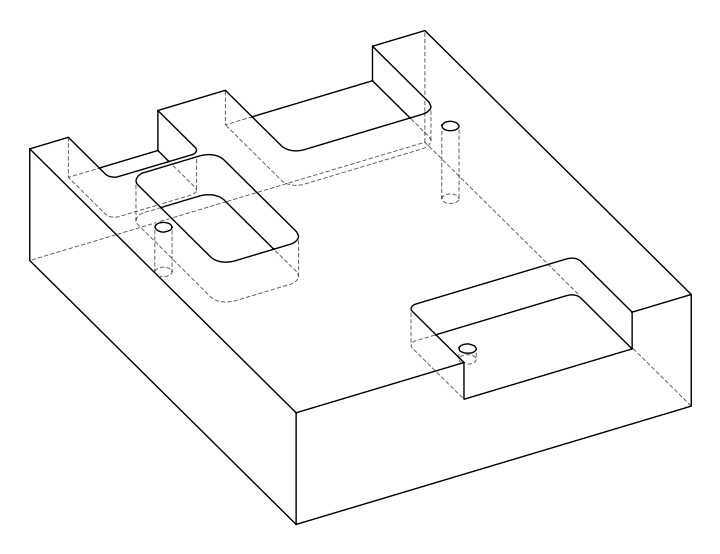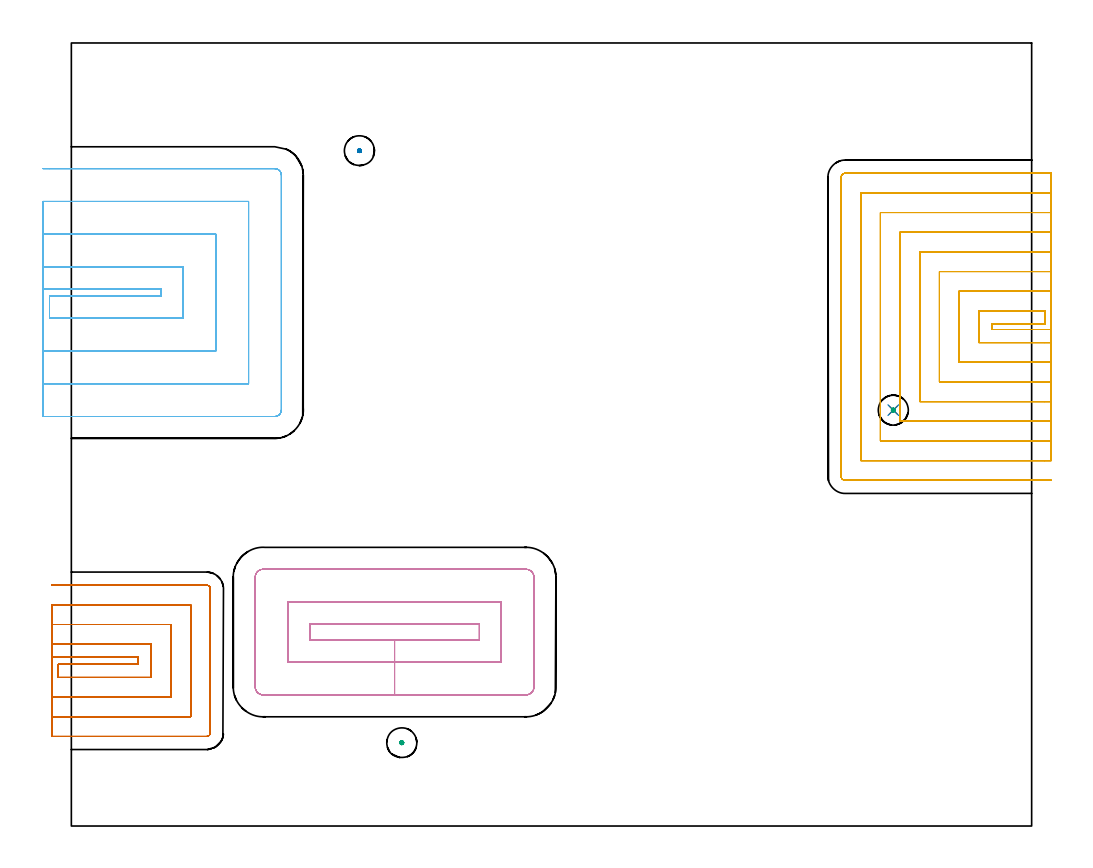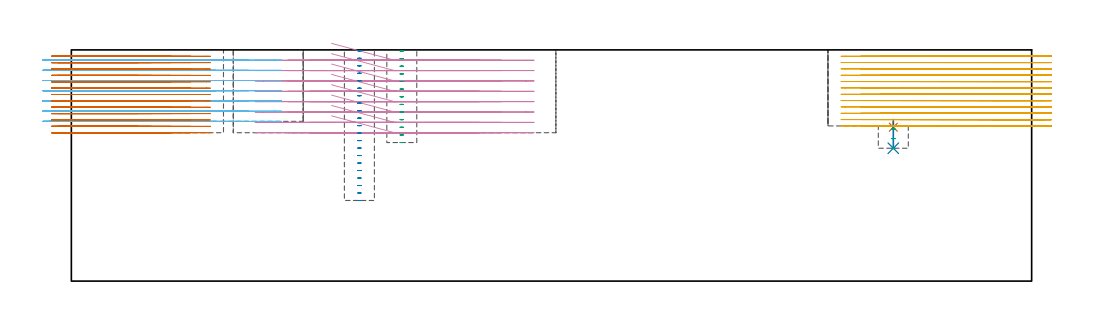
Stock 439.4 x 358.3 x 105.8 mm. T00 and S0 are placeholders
(PLAN: 9 operations, 6 tool changes, 130.9 min)
(1 SPOT_DRILL | STEP1POCKET | NXT0321_9005460120000 | 0.04 min | 3831 mm3)
(2 DRILL_BLIND_HOLE_INTO_CENTER | STEP1POCKET | NXT0301_128 | 0.06 min | 1117 mm3)
(3 MILL_ROUGH_BLIND_HOLE_CONTOUR | STEP1POCKET | UGT0201_129 | Spiral | 0.11 min | 943 mm3)
(4 MILL_RECTANGULAR_POCKET | POCKET_RECTANGULAR_STRAIGHT | UGT0201_094 | Follow Part, ap 5, ae 75% | 13.95 min | 427518 mm3)
(5 MILL_SLOT | SLOT_PARTIAL_RECTANGULAR | NXT0201_011 | Follow Part, ap 3, ae 75% | 68.32 min | 489366 mm3)
(6 MILL_SLOT_1 | SLOT_PARTIAL_RECTANGULAR_1 | UGT0201_094 | Follow Part, ap 5, ae 75% | 21.23 min | 460468 mm3)
(7 MILL_SLOT_2 | SLOT_PARTIAL_RECTANGULAR_2 | NXT0201_011 | Follow Part, ap 3, ae 75% | 26.04 min | 213244 mm3)
(8 MILL_BLIND_HOLE_FROM_SOLID_MATERIAL | STEP1POCKET_1 | NXT0201_011 | Spiral | 0.69 min | 10145 mm3)
(9 MILL_BLIND_HOLE_FROM_SOLID_MATERIAL_1 | STEP1POCKET_2 | NXT0201_011 | Spiral | 0.43 min | 6180 mm3)
(TOOL NXT0321_9005460120000 | NC Spot Drill, 142deg, 12mm, Carbide, Uncoated | D12 PA142 FL30 Z2)
(TOOL NXT0301_128 | Carbide Drill 12mm [861.1-1200-036A1-GP GC34] | D12 PA150 FL37.4 Z2)
(TOOL UGT0201_129 | Carbide End Mill 11.9 | D11.9 FL15 Z4)
(TOOL UGT0201_094 | End mill 20 mm | D20 FL38 Z4)
(TOOL NXT0201_011 | ENDMILL 12mm [2P460-1200-NA 1630] | D12 FL38 Z6)
(OP 1 SPOT_DRILL)
G17 G21 G94 G90
T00 M6
G54
G17 G0 G90 X376.1 Y190.3 S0 M3
G43 Z115.8 H0
G94 G81 G98 Z70.41 F250. R74.
G80
M5
M2
(OP 2 DRILL_BLIND_HOLE_INTO_CENTER)
G17 G21 G94 G90
T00 M6
G54
G17 G0 G90 X376.1 Y190.3 S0 M3
G43 Z115.8 H1
G94 G81 G98 Z60.8 F250. R73.
G80
M5
M2
(OP 3 MILL_ROUGH_BLIND_HOLE_CONTOUR)
G17 G21 G94 G90
T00 M6
G54
G17 G0 G90 X376.1 Y190.3 S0 M3
G43 Z115.8 H0
Z69.6
G94 G3 X376.55 Y190.75 R0.45 F250.
X376.1 Y191.2 R0.45
X375.2 Y190.3 R0.9
X376.1 Y191.2 R-0.9
X375.65 Y190.75 R0.45
X376.1 Y190.3 R0.45
G0 Z65.2
G3 X376.55 Y190.75 R0.45
X376.1 Y191.2 R0.45
X375.2 Y190.3 R0.9
X376.1 Y191.2 R-0.9
X375.65 Y190.75 R0.45
X376.1 Y190.3 R0.45
G0 Z60.8
G3 X376.55 Y190.75 R0.45
X376.1 Y191.2 R0.45
X375.2 Y190.3 R0.9
X376.1 Y191.2 R-0.9
X375.65 Y190.75 R0.45
X376.1 Y190.3 R0.45
G0 Z115.8
M5
M2
(OP 4 MILL_RECTANGULAR_POCKET)
G17 G21 G94 G90
T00 M6
G54
G17 G0 G90 X119.023 Y85. S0 M3
G43 Z115.8 H0
Z108.8
G94 G1 X147.9 Z101.062 F250.
X186.7 F500.
Y92.5
X109.1
Y85.
X147.9
Y75.
X196.7
Y102.5
X99.1
Y75.
X147.9
Y60.
X208.
G3 X211.7 Y63.7 R3.7
G1 Y113.8
G3 X208. Y117.5 R3.7
G1 X87.8
G3 X84.1 Y113.8 R3.7
G1 Y63.7
G3 X87.8 Y60. R3.7
G1 X147.9
X148.9
G0 X119.023 Y85. Z104.062
G1 X147.9 Z96.325 F250.
X186.7 F500.
Y92.5
X109.1
Y85.
X147.9
Y75.
X196.7
Y102.5
X99.1
Y75.
X147.9
Y60.
X208.
G3 X211.7 Y63.7 R3.7
G1 Y113.8
G3 X208. Y117.5 R3.7
G1 X87.8
G3 X84.1 Y113.8 R3.7
G1 Y63.7
G3 X87.8 Y60. R3.7
G1 X147.9
X148.9
G0 X119.023 Y85. Z99.325
G1 X147.9 Z91.587 F250.
X186.7 F500.
Y92.5
X109.1
Y85.
X147.9
Y75.
X196.7
Y102.5
X99.1
Y75.
X147.9
Y60.
X208.
G3 X211.7 Y63.7 R3.7
G1 Y113.8
G3 X208. Y117.5 R3.7
G1 X87.8
G3 X84.1 Y113.8 R3.7
G1 Y63.7
G3 X87.8 Y60. R3.7
G1 X147.9
X148.9
G0 X119.023 Y85. Z94.587
G1 X147.9 Z86.85 F250.
X186.7 F500.
Y92.5
X109.1
Y85.
X147.9
Y75.
X196.7
Y102.5
X99.1
Y75.
X147.9
Y60.
X208.
G3 X211.7 Y63.7 R3.7
G1 Y113.8
G3 X208. Y117.5 R3.7
G1 X87.8
G3 X84.1 Y113.8 R3.7
G1 Y63.7
G3 X87.8 Y60. R3.7
G1 X147.9
X148.9
G0 X119.023 Y85. Z89.85
G1 X147.9 Z82.112 F250.
X186.7 F500.
Y92.5
X109.1
Y85.
X147.9
Y75.
X196.7
Y102.5
X99.1
Y75.
X147.9
Y60.
X208.
G3 X211.7 Y63.7 R3.7
G1 Y113.8
G3 X208. Y117.5 R3.7
G1 X87.8
G3 X84.1 Y113.8 R3.7
G1 Y63.7
G3 X87.8 Y60. R3.7
G1 X147.9
X148.9
G0 X119.023 Y85. Z85.112
G1 X147.9 Z77.375 F250.
X186.7 F500.
Y92.5
X109.1
Y85.
X147.9
Y75.
X196.7
Y102.5
X99.1
Y75.
X147.9
Y60.
X208.
G3 X211.7 Y63.7 R3.7
G1 Y113.8
G3 X208. Y117.5 R3.7
G1 X87.8
G3 X84.1 Y113.8 R3.7
G1 Y63.7
G3 X87.8 Y60. R3.7
G1 X147.9
X148.9
G0 X119.023 Y85. Z80.375
G1 X147.9 Z72.637 F250.
X186.7 F500.
Y92.5
X109.1
Y85.
X147.9
Y75.
X196.7
Y102.5
X99.1
Y75.
X147.9
Y60.
X208.
G3 X211.7 Y63.7 R3.7
G1 Y113.8
G3 X208. Y117.5 R3.7
G1 X87.8
G3 X84.1 Y113.8 R3.7
G1 Y63.7
G3 X87.8 Y60. R3.7
G1 X147.9
X148.9
G0 X119.023 Y85. Z75.637
G1 X147.9 Z67.9 F250.
X186.7 F500.
Y92.5
X109.1
Y85.
X147.9
Y75.
X196.7
Y102.5
X99.1
Y75.
X147.9
Y60.
X208.
G3 X211.7 Y63.7 R3.7
G1 Y113.8
G3 X208. Y117.5 R3.7
G1 X87.8
G3 X84.1 Y113.8 R3.7
G1 Y63.7
G3 X87.8 Y60. R3.7
G1 X147.9
X148.9
G0 Z115.8
M5
M2
(OP 5 MILL_SLOT)
G17 G21 G94 G90
T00 M6
G54
G17 G0 G90 X448.4 Y227.2 S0 M3
G43 Z115.8 H1
Z102.9
G94 G1 X445.4 F250.
X421.2 F500.
Y229.7
X445.4
Y235.7
X415.2
Y221.2
X445.4
X448.4 F250.
Y244.7
X445.4
X406.2 F500.
Y212.2
X445.4
X448.4 F250.
Y253.7
X445.4
X397.2 F500.
Y203.2
X445.4
X448.4 F250.
Y262.7
X445.4
X388.2 F500.
Y194.2
X445.4
X448.4 F250.
Y271.7
X445.4
X379.2 F500.
Y185.2
X445.4
X448.4 F250.
Y280.7
X445.4
X370.2 F500.
Y176.2
X445.4
X448.4 F250.
Y289.7
X445.4
X361.2 F500.
Y167.2
X445.4
X448.4 F250.
Y298.7
X445.4
X354.1 F500.
G3 X352.2 Y296.8 R1.9
G1 Y160.1
G3 X354.1 Y158.2 R1.9
G1 X445.4
X448.4 F250.
G0 Y227.2 Z100.
G1 X445.4
X421.2 F500.
Y229.7
X445.4
Y235.7
X415.2
Y221.2
X445.4
X448.4 F250.
Y244.7
X445.4
X406.2 F500.
Y212.2
X445.4
X448.4 F250.
Y253.7
X445.4
X397.2 F500.
Y203.2
X445.4
X448.4 F250.
Y262.7
X445.4
X388.2 F500.
Y194.2
X445.4
X448.4 F250.
Y271.7
X445.4
X379.2 F500.
Y185.2
X445.4
X448.4 F250.
Y280.7
X445.4
X370.2 F500.
Y176.2
X445.4
X448.4 F250.
Y289.7
X445.4
X361.2 F500.
Y167.2
X445.4
X448.4 F250.
Y298.7
X445.4
X354.1 F500.
G3 X352.2 Y296.8 R1.9
G1 Y160.1
G3 X354.1 Y158.2 R1.9
G1 X445.4
X448.4 F250.
G0 Y227.2 Z97.1
G1 X445.4
X421.2 F500.
Y229.7
X445.4
Y235.7
X415.2
Y221.2
X445.4
X448.4 F250.
Y244.7
X445.4
X406.2 F500.
Y212.2
X445.4
X448.4 F250.
Y253.7
X445.4
X397.2 F500.
Y203.2
X445.4
X448.4 F250.
Y262.7
X445.4
X388.2 F500.
Y194.2
X445.4
X448.4 F250.
Y271.7
X445.4
X379.2 F500.
Y185.2
X445.4
X448.4 F250.
Y280.7
X445.4
X370.2 F500.
Y176.2
X445.4
X448.4 F250.
Y289.7
X445.4
X361.2 F500.
Y167.2
X445.4
X448.4 F250.
Y298.7
X445.4
X354.1 F500.
G3 X352.2 Y296.8 R1.9
G1 Y160.1
G3 X354.1 Y158.2 R1.9
G1 X445.4
X448.4 F250.
G0 Y227.2 Z94.2
G1 X445.4
X421.2 F500.
Y229.7
X445.4
Y235.7
X415.2
Y221.2
X445.4
X448.4 F250.
Y244.7
X445.4
X406.2 F500.
Y212.2
X445.4
X448.4 F250.
Y253.7
X445.4
X397.2 F500.
Y203.2
X445.4
X448.4 F250.
Y262.7
X445.4
X388.2 F500.
Y194.2
X445.4
X448.4 F250.
Y271.7
X445.4
X379.2 F500.
Y185.2
X445.4
X448.4 F250.
Y280.7
X445.4
X370.2 F500.
Y176.2
X445.4
X448.4 F250.
Y289.7
X445.4
X361.2 F500.
Y167.2
X445.4
X448.4 F250.
Y298.7
X445.4
X354.1 F500.
G3 X352.2 Y296.8 R1.9
G1 Y160.1
G3 X354.1 Y158.2 R1.9
G1 X445.4
X448.4 F250.
G0 Y227.2 Z91.3
G1 X445.4
X421.2 F500.
Y229.7
X445.4
Y235.7
X415.2
Y221.2
X445.4
X448.4 F250.
Y244.7
X445.4
X406.2 F500.
Y212.2
X445.4
X448.4 F250.
Y253.7
X445.4
X397.2 F500.
Y203.2
X445.4
X448.4 F250.
Y262.7
X445.4
X388.2 F500.
Y194.2
X445.4
X448.4 F250.
Y271.7
X445.4
X379.2 F500.
Y185.2
X445.4
X448.4 F250.
Y280.7
X445.4
X370.2 F500.
Y176.2
X445.4
X448.4 F250.
Y289.7
X445.4
X361.2 F500.
Y167.2
X445.4
X448.4 F250.
Y298.7
X445.4
X354.1 F500.
G3 X352.2 Y296.8 R1.9
G1 Y160.1
G3 X354.1 Y158.2 R1.9
G1 X445.4
X448.4 F250.
G0 Y227.2 Z88.4
G1 X445.4
X421.2 F500.
Y229.7
X445.4
Y235.7
X415.2
Y221.2
X445.4
X448.4 F250.
Y244.7
X445.4
X406.2 F500.
Y212.2
X445.4
X448.4 F250.
Y253.7
X445.4
X397.2 F500.
Y203.2
X445.4
X448.4 F250.
Y262.7
X445.4
X388.2 F500.
Y194.2
X445.4
X448.4 F250.
Y271.7
X445.4
X379.2 F500.
Y185.2
X445.4
X448.4 F250.
Y280.7
X445.4
X370.2 F500.
Y176.2
X445.4
X448.4 F250.
Y289.7
X445.4
X361.2 F500.
Y167.2
X445.4
X448.4 F250.
Y298.7
X445.4
X354.1 F500.
G3 X352.2 Y296.8 R1.9
G1 Y160.1
G3 X354.1 Y158.2 R1.9
G1 X445.4
X448.4 F250.
G0 Y227.2 Z85.5
G1 X445.4
X421.2 F500.
Y229.7
X445.4
Y235.7
X415.2
Y221.2
X445.4
X448.4 F250.
Y244.7
X445.4
X406.2 F500.
Y212.2
X445.4
X448.4 F250.
Y253.7
X445.4
X397.2 F500.
Y203.2
X445.4
X448.4 F250.
Y262.7
X445.4
X388.2 F500.
Y194.2
X445.4
X448.4 F250.
Y271.7
X445.4
X379.2 F500.
Y185.2
X445.4
X448.4 F250.
Y280.7
X445.4
X370.2 F500.
Y176.2
X445.4
X448.4 F250.
Y289.7
X445.4
X361.2 F500.
Y167.2
X445.4
X448.4 F250.
Y298.7
X445.4
X354.1 F500.
G3 X352.2 Y296.8 R1.9
G1 Y160.1
G3 X354.1 Y158.2 R1.9
G1 X445.4
X448.4 F250.
G0 Y227.2 Z82.6
G1 X445.4
X421.2 F500.
Y229.7
X445.4
Y235.7
X415.2
Y221.2
X445.4
X448.4 F250.
Y244.7
X445.4
X406.2 F500.
Y212.2
X445.4
X448.4 F250.
Y253.7
X445.4
X397.2 F500.
Y203.2
X445.4
X448.4 F250.
Y262.7
X445.4
X388.2 F500.
Y194.2
X445.4
X448.4 F250.
Y271.7
X445.4
X379.2 F500.
Y185.2
X445.4
X448.4 F250.
Y280.7
X445.4
X370.2 F500.
Y176.2
X445.4
X448.4 F250.
Y289.7
X445.4
X361.2 F500.
Y167.2
X445.4
X448.4 F250.
Y298.7
X445.4
X354.1 F500.
G3 X352.2 Y296.8 R1.9
G1 Y160.1
G3 X354.1 Y158.2 R1.9
G1 X445.4
X448.4 F250.
G0 Y227.2 Z79.7
G1 X445.4
X421.2 F500.
Y229.7
X445.4
Y235.7
X415.2
Y221.2
X445.4
X448.4 F250.
Y244.7
X445.4
X406.2 F500.
Y212.2
X445.4
X448.4 F250.
Y253.7
X445.4
X397.2 F500.
Y203.2
X445.4
X448.4 F250.
Y262.7
X445.4
X388.2 F500.
Y194.2
X445.4
X448.4 F250.
Y271.7
X445.4
X379.2 F500.
Y185.2
X445.4
X448.4 F250.
Y280.7
X445.4
X370.2 F500.
Y176.2
X445.4
X448.4 F250.
Y289.7
X445.4
X361.2 F500.
Y167.2
X445.4
X448.4 F250.
Y298.7
X445.4
X354.1 F500.
G3 X352.2 Y296.8 R1.9
G1 Y160.1
G3 X354.1 Y158.2 R1.9
G1 X445.4
X448.4 F250.
G0 Y227.2 Z76.8
G1 X445.4
X421.2 F500.
Y229.7
X445.4
Y235.7
X415.2
Y221.2
X445.4
X448.4 F250.
Y244.7
X445.4
X406.2 F500.
Y212.2
X445.4
X448.4 F250.
Y253.7
X445.4
X397.2 F500.
Y203.2
X445.4
X448.4 F250.
Y262.7
X445.4
X388.2 F500.
Y194.2
X445.4
X448.4 F250.
Y271.7
X445.4
X379.2 F500.
Y185.2
X445.4
X448.4 F250.
Y280.7
X445.4
X370.2 F500.
Y176.2
X445.4
X448.4 F250.
Y289.7
X445.4
X361.2 F500.
Y167.2
X445.4
X448.4 F250.
Y298.7
X445.4
X354.1 F500.
G3 X352.2 Y296.8 R1.9
G1 Y160.1
G3 X354.1 Y158.2 R1.9
G1 X445.4
X448.4 F250.
G0 Y227.2 Z73.9
G1 X445.4
X421.2 F500.
Y229.7
X445.4
Y235.7
X415.2
Y221.2
X445.4
X448.4 F250.
Y244.7
X445.4
X406.2 F500.
Y212.2
X445.4
X448.4 F250.
Y253.7
X445.4
X397.2 F500.
Y203.2
X445.4
X448.4 F250.
Y262.7
X445.4
X388.2 F500.
Y194.2
X445.4
X448.4 F250.
Y271.7
X445.4
X379.2 F500.
Y185.2
X445.4
X448.4 F250.
Y280.7
X445.4
X370.2 F500.
Y176.2
X445.4
X448.4 F250.
Y289.7
X445.4
X361.2 F500.
Y167.2
X445.4
X448.4 F250.
Y298.7
X445.4
X354.1 F500.
G3 X352.2 Y296.8 R1.9
G1 Y160.1
G3 X354.1 Y158.2 R1.9
G1 X445.4
X448.4 F250.
G0 Y227.2 Z71.
G1 X445.4
X421.2 F500.
Y229.7
X445.4
Y235.7
X415.2
Y221.2
X445.4
X448.4 F250.
Y244.7
X445.4
X406.2 F500.
Y212.2
X445.4
X448.4 F250.
Y253.7
X445.4
X397.2 F500.
Y203.2
X445.4
X448.4 F250.
Y262.7
X445.4
X388.2 F500.
Y194.2
X445.4
X448.4 F250.
Y271.7
X445.4
X379.2 F500.
Y185.2
X445.4
X448.4 F250.
Y280.7
X445.4
X370.2 F500.
Y176.2
X445.4
X448.4 F250.
Y289.7
X445.4
X361.2 F500.
Y167.2
X445.4
X448.4 F250.
Y298.7
X445.4
X354.1 F500.
G3 X352.2 Y296.8 R1.9
G1 Y160.1
G3 X354.1 Y158.2 R1.9
G1 X445.4
X448.4 F250.
G0 Z115.8
M5
M2
(OP 6 MILL_SLOT_1)
G17 G21 G94 G90
T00 M6
G54
G17 G0 G90 X-13. Y245.8 S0 M3
G43 Z115.8 H0
Z101.128
G94 G1 X-10. F250.
X41.1 F500.
Y242.4
X-10.
Y232.4
X51.1
Y255.8
X-10.
X-13. F250.
Y217.4
X-10.
X66.1 F500.
Y270.8
X-10.
X-13. F250.
Y202.4
X-10.
X81.1 F500.
Y285.8
X-10.
X-13. F250.
Y187.4
X-10.
X93.1 F500.
G3 X96.1 Y190.4 R3.
G1 Y297.8
G3 X93.1 Y300.8 R3.
G1 X-10.
X-13. F250.
G0 Y245.8 Z96.457
G1 X-10.
X41.1 F500.
Y242.4
X-10.
Y232.4
X51.1
Y255.8
X-10.
X-13. F250.
Y217.4
X-10.
X66.1 F500.
Y270.8
X-10.
X-13. F250.
Y202.4
X-10.
X81.1 F500.
Y285.8
X-10.
X-13. F250.
Y187.4
X-10.
X93.1 F500.
G3 X96.1 Y190.4 R3.
G1 Y297.8
G3 X93.1 Y300.8 R3.
G1 X-10.
X-13. F250.
G0 Y245.8 Z91.786
G1 X-10.
X41.1 F500.
Y242.4
X-10.
Y232.4
X51.1
Y255.8
X-10.
X-13. F250.
Y217.4
X-10.
X66.1 F500.
Y270.8
X-10.
X-13. F250.
Y202.4
X-10.
X81.1 F500.
Y285.8
X-10.
X-13. F250.
Y187.4
X-10.
X93.1 F500.
G3 X96.1 Y190.4 R3.
G1 Y297.8
G3 X93.1 Y300.8 R3.
G1 X-10.
X-13. F250.
G0 Y245.8 Z87.114
G1 X-10.
X41.1 F500.
Y242.4
X-10.
Y232.4
X51.1
Y255.8
X-10.
X-13. F250.
Y217.4
X-10.
X66.1 F500.
Y270.8
X-10.
X-13. F250.
Y202.4
X-10.
X81.1 F500.
Y285.8
X-10.
X-13. F250.
Y187.4
X-10.
X93.1 F500.
G3 X96.1 Y190.4 R3.
G1 Y297.8
G3 X93.1 Y300.8 R3.
G1 X-10.
X-13. F250.
G0 Y245.8 Z82.443
G1 X-10.
X41.1 F500.
Y242.4
X-10.
Y232.4
X51.1
Y255.8
X-10.
X-13. F250.
Y217.4
X-10.
X66.1 F500.
Y270.8
X-10.
X-13. F250.
Y202.4
X-10.
X81.1 F500.
Y285.8
X-10.
X-13. F250.
Y187.4
X-10.
X93.1 F500.
G3 X96.1 Y190.4 R3.
G1 Y297.8
G3 X93.1 Y300.8 R3.
G1 X-10.
X-13. F250.
G0 Y245.8 Z77.771
G1 X-10.
X41.1 F500.
Y242.4
X-10.
Y232.4
X51.1
Y255.8
X-10.
X-13. F250.
Y217.4
X-10.
X66.1 F500.
Y270.8
X-10.
X-13. F250.
Y202.4
X-10.
X81.1 F500.
Y285.8
X-10.
X-13. F250.
Y187.4
X-10.
X93.1 F500.
G3 X96.1 Y190.4 R3.
G1 Y297.8
G3 X93.1 Y300.8 R3.
G1 X-10.
X-13. F250.
G0 Y245.8 Z73.1
G1 X-10.
X41.1 F500.
Y242.4
X-10.
Y232.4
X51.1
Y255.8
X-10.
X-13. F250.
Y217.4
X-10.
X66.1 F500.
Y270.8
X-10.
X-13. F250.
Y202.4
X-10.
X81.1 F500.
Y285.8
X-10.
X-13. F250.
Y187.4
X-10.
X93.1 F500.
G3 X96.1 Y190.4 R3.
G1 Y297.8
G3 X93.1 Y300.8 R3.
G1 X-10.
X-13. F250.
G0 Z115.8
M5
M2
(OP 7 MILL_SLOT_2)
G17 G21 G94 G90
T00 M6
G54
G17 G0 G90 X-9. Y77.2 S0 M3
G43 Z115.8 H1
Z102.885
G94 G1 X-6. F250.
X30.6 F500.
Y74.
X-6.
Y68.
X36.6
Y83.2
X-6.
X-9. F250.
Y59.
X-6.
X45.6 F500.
Y92.2
X-6.
X-9. F250.
Y50.
X-6.
X54.6 F500.
Y101.2
X-6.
X-9. F250.
Y41.
X-6.
X61.9 F500.
G3 X63.6 Y42.7 R1.7
G1 Y108.5
G3 X61.9 Y110.2 R1.7
G1 X-6.
X-9. F250.
G0 Y77.2 Z99.969
G1 X-6.
X30.6 F500.
Y74.
X-6.
Y68.
X36.6
Y83.2
X-6.
X-9. F250.
Y59.
X-6.
X45.6 F500.
Y92.2
X-6.
X-9. F250.
Y50.
X-6.
X54.6 F500.
Y101.2
X-6.
X-9. F250.
Y41.
X-6.
X61.9 F500.
G3 X63.6 Y42.7 R1.7
G1 Y108.5
G3 X61.9 Y110.2 R1.7
G1 X-6.
X-9. F250.
G0 Y77.2 Z97.054
G1 X-6.
X30.6 F500.
Y74.
X-6.
Y68.
X36.6
Y83.2
X-6.
X-9. F250.
Y59.
X-6.
X45.6 F500.
Y92.2
X-6.
X-9. F250.
Y50.
X-6.
X54.6 F500.
Y101.2
X-6.
X-9. F250.
Y41.
X-6.
X61.9 F500.
G3 X63.6 Y42.7 R1.7
G1 Y108.5
G3 X61.9 Y110.2 R1.7
G1 X-6.
X-9. F250.
G0 Y77.2 Z94.138
G1 X-6.
X30.6 F500.
Y74.
X-6.
Y68.
X36.6
Y83.2
X-6.
X-9. F250.
Y59.
X-6.
X45.6 F500.
Y92.2
X-6.
X-9. F250.
Y50.
X-6.
X54.6 F500.
Y101.2
X-6.
X-9. F250.
Y41.
X-6.
X61.9 F500.
G3 X63.6 Y42.7 R1.7
G1 Y108.5
G3 X61.9 Y110.2 R1.7
G1 X-6.
X-9. F250.
G0 Y77.2 Z91.223
G1 X-6.
X30.6 F500.
Y74.
X-6.
Y68.
X36.6
Y83.2
X-6.
X-9. F250.
Y59.
X-6.
X45.6 F500.
Y92.2
X-6.
X-9. F250.
Y50.
X-6.
X54.6 F500.
Y101.2
X-6.
X-9. F250.
Y41.
X-6.
X61.9 F500.
G3 X63.6 Y42.7 R1.7
G1 Y108.5
G3 X61.9 Y110.2 R1.7
G1 X-6.
X-9. F250.
G0 Y77.2 Z88.308
G1 X-6.
X30.6 F500.
Y74.
X-6.
Y68.
X36.6
Y83.2
X-6.
X-9. F250.
Y59.
X-6.
X45.6 F500.
Y92.2
X-6.
X-9. F250.
Y50.
X-6.
X54.6 F500.
Y101.2
X-6.
X-9. F250.
Y41.
X-6.
X61.9 F500.
G3 X63.6 Y42.7 R1.7
G1 Y108.5
G3 X61.9 Y110.2 R1.7
G1 X-6.
X-9. F250.
G0 Y77.2 Z85.392
G1 X-6.
X30.6 F500.
Y74.
X-6.
Y68.
X36.6
Y83.2
X-6.
X-9. F250.
Y59.
X-6.
X45.6 F500.
Y92.2
X-6.
X-9. F250.
Y50.
X-6.
X54.6 F500.
Y101.2
X-6.
X-9. F250.
Y41.
X-6.
X61.9 F500.
G3 X63.6 Y42.7 R1.7
G1 Y108.5
G3 X61.9 Y110.2 R1.7
G1 X-6.
X-9. F250.
G0 Y77.2 Z82.477
G1 X-6.
X30.6 F500.
Y74.
X-6.
Y68.
X36.6
Y83.2
X-6.
X-9. F250.
Y59.
X-6.
X45.6 F500.
Y92.2
X-6.
X-9. F250.
Y50.
X-6.
X54.6 F500.
Y101.2
X-6.
X-9. F250.
Y41.
X-6.
X61.9 F500.
G3 X63.6 Y42.7 R1.7
G1 Y108.5
G3 X61.9 Y110.2 R1.7
G1 X-6.
X-9. F250.
G0 Y77.2 Z79.562
G1 X-6.
X30.6 F500.
Y74.
X-6.
Y68.
X36.6
Y83.2
X-6.
X-9. F250.
Y59.
X-6.
X45.6 F500.
Y92.2
X-6.
X-9. F250.
Y50.
X-6.
X54.6 F500.
Y101.2
X-6.
X-9. F250.
Y41.
X-6.
X61.9 F500.
G3 X63.6 Y42.7 R1.7
G1 Y108.5
G3 X61.9 Y110.2 R1.7
G1 X-6.
X-9. F250.
G0 Y77.2 Z76.646
G1 X-6.
X30.6 F500.
Y74.
X-6.
Y68.
X36.6
Y83.2
X-6.
X-9. F250.
Y59.
X-6.
X45.6 F500.
Y92.2
X-6.
X-9. F250.
Y50.
X-6.
X54.6 F500.
Y101.2
X-6.
X-9. F250.
Y41.
X-6.
X61.9 F500.
G3 X63.6 Y42.7 R1.7
G1 Y108.5
G3 X61.9 Y110.2 R1.7
G1 X-6.
X-9. F250.
G0 Y77.2 Z73.731
G1 X-6.
X30.6 F500.
Y74.
X-6.
Y68.
X36.6
Y83.2
X-6.
X-9. F250.
Y59.
X-6.
X45.6 F500.
Y92.2
X-6.
X-9. F250.
Y50.
X-6.
X54.6 F500.
Y101.2
X-6.
X-9. F250.
Y41.
X-6.
X61.9 F500.
G3 X63.6 Y42.7 R1.7
G1 Y108.5
G3 X61.9 Y110.2 R1.7
G1 X-6.
X-9. F250.
G0 Y77.2 Z70.815
G1 X-6.
X30.6 F500.
Y74.
X-6.
Y68.
X36.6
Y83.2
X-6.
X-9. F250.
Y59.
X-6.
X45.6 F500.
Y92.2
X-6.
X-9. F250.
Y50.
X-6.
X54.6 F500.
Y101.2
X-6.
X-9. F250.
Y41.
X-6.
X61.9 F500.
G3 X63.6 Y42.7 R1.7
G1 Y108.5
G3 X61.9 Y110.2 R1.7
G1 X-6.
X-9. F250.
G0 Y77.2 Z67.9
G1 X-6.
X30.6 F500.
Y74.
X-6.
Y68.
X36.6
Y83.2
X-6.
X-9. F250.
Y59.
X-6.
X45.6 F500.
Y92.2
X-6.
X-9. F250.
Y50.
X-6.
X54.6 F500.
Y101.2
X-6.
X-9. F250.
Y41.
X-6.
X61.9 F500.
G3 X63.6 Y42.7 R1.7
G1 Y108.5
G3 X61.9 Y110.2 R1.7
G1 X-6.
X-9. F250.
G0 Z115.8
M5
M2
(OP 8 MILL_BLIND_HOLE_FROM_SOLID_MATERIAL)
G17 G21 G94 G90
T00 M6
G54
G17 G0 G90 X131.8 Y309. S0 M3
G43 Z115.8 H1
Z105.376
G94 G3 X132.225 Y309.425 R0.425 F250.
X131.8 Y309.85 R0.425
X130.95 Y309. R0.85
X131.8 Y309.85 R-0.85
X131.375 Y309.425 R0.425
X131.8 Y309. R0.425
G0 Z101.952
G3 X132.225 Y309.425 R0.425
X131.8 Y309.85 R0.425
X130.95 Y309. R0.85
X131.8 Y309.85 R-0.85
X131.375 Y309.425 R0.425
X131.8 Y309. R0.425
G0 Z98.529
G3 X132.225 Y309.425 R0.425
X131.8 Y309.85 R0.425
X130.95 Y309. R0.85
X131.8 Y309.85 R-0.85
X131.375 Y309.425 R0.425
X131.8 Y309. R0.425
G0 Z95.105
G3 X132.225 Y309.425 R0.425
X131.8 Y309.85 R0.425
X130.95 Y309. R0.85
X131.8 Y309.85 R-0.85
X131.375 Y309.425 R0.425
X131.8 Y309. R0.425
G0 Z91.681
G3 X132.225 Y309.425 R0.425
X131.8 Y309.85 R0.425
X130.95 Y309. R0.85
X131.8 Y309.85 R-0.85
X131.375 Y309.425 R0.425
X131.8 Y309. R0.425
G0 Z88.257
G3 X132.225 Y309.425 R0.425
X131.8 Y309.85 R0.425
X130.95 Y309. R0.85
X131.8 Y309.85 R-0.85
X131.375 Y309.425 R0.425
X131.8 Y309. R0.425
G0 Z84.833
G3 X132.225 Y309.425 R0.425
X131.8 Y309.85 R0.425
X130.95 Y309. R0.85
X131.8 Y309.85 R-0.85
X131.375 Y309.425 R0.425
X131.8 Y309. R0.425
G0 Z81.41
G3 X132.225 Y309.425 R0.425
X131.8 Y309.85 R0.425
X130.95 Y309. R0.85
X131.8 Y309.85 R-0.85
X131.375 Y309.425 R0.425
X131.8 Y309. R0.425
G0 Z77.986
G3 X132.225 Y309.425 R0.425
X131.8 Y309.85 R0.425
X130.95 Y309. R0.85
X131.8 Y309.85 R-0.85
X131.375 Y309.425 R0.425
X131.8 Y309. R0.425
G0 Z74.562
G3 X132.225 Y309.425 R0.425
X131.8 Y309.85 R0.425
X130.95 Y309. R0.85
X131.8 Y309.85 R-0.85
X131.375 Y309.425 R0.425
X131.8 Y309. R0.425
G0 Z71.138
G3 X132.225 Y309.425 R0.425
X131.8 Y309.85 R0.425
X130.95 Y309. R0.85
X131.8 Y309.85 R-0.85
X131.375 Y309.425 R0.425
X131.8 Y309. R0.425
G0 Z67.714
G3 X132.225 Y309.425 R0.425
X131.8 Y309.85 R0.425
X130.95 Y309. R0.85
X131.8 Y309.85 R-0.85
X131.375 Y309.425 R0.425
X131.8 Y309. R0.425
G0 Z64.29
G3 X132.225 Y309.425 R0.425
X131.8 Y309.85 R0.425
X130.95 Y309. R0.85
X131.8 Y309.85 R-0.85
X131.375 Y309.425 R0.425
X131.8 Y309. R0.425
G0 Z60.867
G3 X132.225 Y309.425 R0.425
X131.8 Y309.85 R0.425
X130.95 Y309. R0.85
X131.8 Y309.85 R-0.85
X131.375 Y309.425 R0.425
X131.8 Y309. R0.425
G0 Z57.443
G3 X132.225 Y309.425 R0.425
X131.8 Y309.85 R0.425
X130.95 Y309. R0.85
X131.8 Y309.85 R-0.85
X131.375 Y309.425 R0.425
X131.8 Y309. R0.425
G0 Z54.019
G3 X132.225 Y309.425 R0.425
X131.8 Y309.85 R0.425
X130.95 Y309. R0.85
X131.8 Y309.85 R-0.85
X131.375 Y309.425 R0.425
X131.8 Y309. R0.425
G0 Z50.595
G3 X132.225 Y309.425 R0.425
X131.8 Y309.85 R0.425
X130.95 Y309. R0.85
X131.8 Y309.85 R-0.85
X131.375 Y309.425 R0.425
X131.8 Y309. R0.425
G0 Z47.171
G3 X132.225 Y309.425 R0.425
X131.8 Y309.85 R0.425
X130.95 Y309. R0.85
X131.8 Y309.85 R-0.85
X131.375 Y309.425 R0.425
X131.8 Y309. R0.425
G0 Z43.748
G3 X132.225 Y309.425 R0.425
X131.8 Y309.85 R0.425
X130.95 Y309. R0.85
X131.8 Y309.85 R-0.85
X131.375 Y309.425 R0.425
X131.8 Y309. R0.425
G0 Z40.324
G3 X132.225 Y309.425 R0.425
X131.8 Y309.85 R0.425
X130.95 Y309. R0.85
X131.8 Y309.85 R-0.85
X131.375 Y309.425 R0.425
X131.8 Y309. R0.425
G0 Z36.9
G3 X132.225 Y309.425 R0.425
X131.8 Y309.85 R0.425
X130.95 Y309. R0.85
X131.8 Y309.85 R-0.85
X131.375 Y309.425 R0.425
X131.8 Y309. R0.425
G0 Z115.8
M5
M2
(OP 9 MILL_BLIND_HOLE_FROM_SOLID_MATERIAL_1)
G17 G21 G94 G90
T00 M6
G54
G17 G0 G90 X151.2 Y38.1 S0 M3
G43 Z115.8 H1
Z105.308
G94 G3 X151.625 Y38.525 R0.425 F250.
X151.2 Y38.95 R0.425
X150.35 Y38.1 R0.85
X151.2 Y38.95 R-0.85
X150.775 Y38.525 R0.425
X151.2 Y38.1 R0.425
G0 Z101.815
G3 X151.625 Y38.525 R0.425
X151.2 Y38.95 R0.425
X150.35 Y38.1 R0.85
X151.2 Y38.95 R-0.85
X150.775 Y38.525 R0.425
X151.2 Y38.1 R0.425
G0 Z98.323
G3 X151.625 Y38.525 R0.425
X151.2 Y38.95 R0.425
X150.35 Y38.1 R0.85
X151.2 Y38.95 R-0.85
X150.775 Y38.525 R0.425
X151.2 Y38.1 R0.425
G0 Z94.831
G3 X151.625 Y38.525 R0.425
X151.2 Y38.95 R0.425
X150.35 Y38.1 R0.85
X151.2 Y38.95 R-0.85
X150.775 Y38.525 R0.425
X151.2 Y38.1 R0.425
G0 Z91.338
G3 X151.625 Y38.525 R0.425
X151.2 Y38.95 R0.425
X150.35 Y38.1 R0.85
X151.2 Y38.95 R-0.85
X150.775 Y38.525 R0.425
X151.2 Y38.1 R0.425
G0 Z87.846
G3 X151.625 Y38.525 R0.425
X151.2 Y38.95 R0.425
X150.35 Y38.1 R0.85
X151.2 Y38.95 R-0.85
X150.775 Y38.525 R0.425
X151.2 Y38.1 R0.425
G0 Z84.354
G3 X151.625 Y38.525 R0.425
X151.2 Y38.95 R0.425
X150.35 Y38.1 R0.85
X151.2 Y38.95 R-0.85
X150.775 Y38.525 R0.425
X151.2 Y38.1 R0.425
G0 Z80.862
G3 X151.625 Y38.525 R0.425
X151.2 Y38.95 R0.425
X150.35 Y38.1 R0.85
X151.2 Y38.95 R-0.85
X150.775 Y38.525 R0.425
X151.2 Y38.1 R0.425
G0 Z77.369
G3 X151.625 Y38.525 R0.425
X151.2 Y38.95 R0.425
X150.35 Y38.1 R0.85
X151.2 Y38.95 R-0.85
X150.775 Y38.525 R0.425
X151.2 Y38.1 R0.425
G0 Z73.877
G3 X151.625 Y38.525 R0.425
X151.2 Y38.95 R0.425
X150.35 Y38.1 R0.85
X151.2 Y38.95 R-0.85
X150.775 Y38.525 R0.425
X151.2 Y38.1 R0.425
G0 Z70.385
G3 X151.625 Y38.525 R0.425
X151.2 Y38.95 R0.425
X150.35 Y38.1 R0.85
X151.2 Y38.95 R-0.85
X150.775 Y38.525 R0.425
X151.2 Y38.1 R0.425
G0 Z66.892
G3 X151.625 Y38.525 R0.425
X151.2 Y38.95 R0.425
X150.35 Y38.1 R0.85
X151.2 Y38.95 R-0.85
X150.775 Y38.525 R0.425
X151.2 Y38.1 R0.425
G0 Z63.4
G3 X151.625 Y38.525 R0.425
X151.2 Y38.95 R0.425
X150.35 Y38.1 R0.85
X151.2 Y38.95 R-0.85
X150.775 Y38.525 R0.425
X151.2 Y38.1 R0.425
G0 Z115.8
M5
M2
